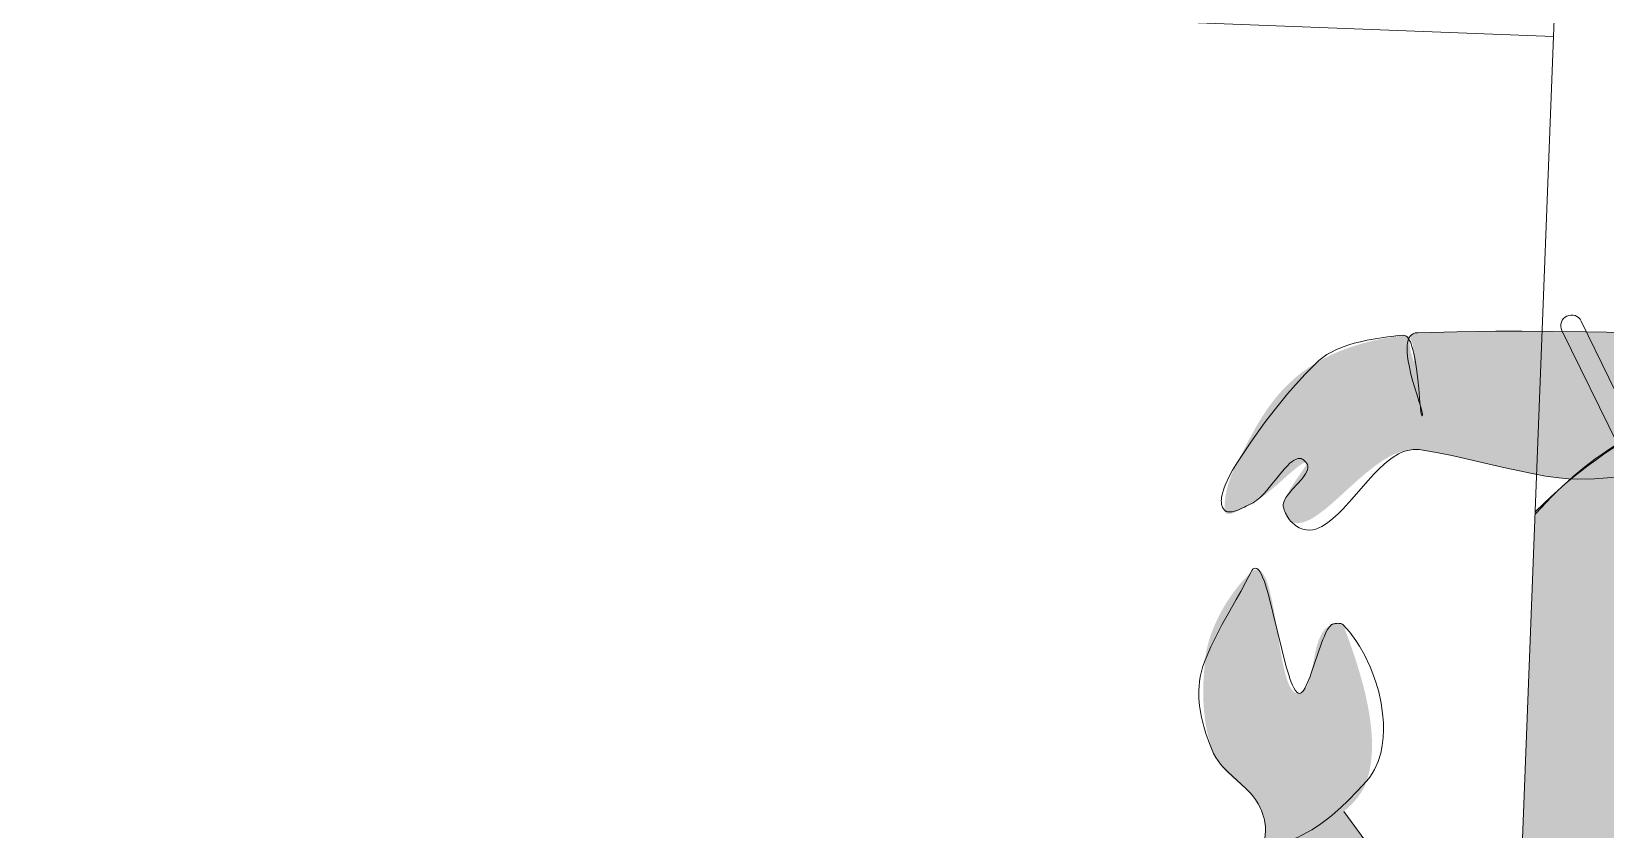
# Model space of a CAD drawing. Header units: millimetres. Extents: x 17924 to 83548, y -4690 to 56252.
# Drawn here: x 80429 to 81315, y 52295 to 52745 of the extents above; entities that cross this region are included whole.
import ezdxf

# ---------------------------------------------------------------- set-up
doc = ezdxf.new("R2010")
doc.units = ezdxf.units.MM
doc.header["$MEASUREMENT"] = 0
for name, color, linetype, lineweight in [('FURN-FREE', 1, 'Continuous', 0), ('PRES-FILL', 7, 'Continuous', 0), ('PRES-PEOP', 42, 'Continuous', 0)]:
    doc.layers.add(name, color=color, linetype=linetype, lineweight=lineweight)

# ---------------------------------------------------------------- blocks, each defined once
blk = doc.blocks.new('ANT_17')
at = {"color": 0, "linetype": 'ByBlock', "lineweight": -2}
for p, q in [((-230.6050000000105, 252.3579999999783), (-230.5850000000064, 252.3589999999967)), ((-222.1100000000006, 252.0419999999867), (-182.1699999999983, 208.8469999999797)), ((-230.9229999999952, 243.8939999999711), (-193.1000000000204, 202.9900000000052)), ((249.7079999999987, 243.2330000000075), (208.2010000000155, 201.560999999987)), ((258.2300000000105, 234.7639999999665), (218.9059999999736, 195.29899999997)), ((-237.288000000015, 197.6639999999898), (-237.7749999999942, 197.3369999999995)), ((-170.4360000000015, 178.489999999998), (-139.4140000000043, 144.9219999999768)), ((-157.5270000000164, 182.1999999999971), (-129.5179999999964, 151.9009999999835)), ((181.9289999999892, 175.1599999999817), (153.1639999999898, 146.2839999999997)), ((194.6730000000098, 170.9689999999755), (162.7639999999956, 138.9270000000251)), ((237.9219999999914, 154.1480000000156), (237.9239999999991, 154.1489999999831)), ((-190.0080000000016, -176.9710000000196), (-240.1240000000107, -227.2660000000178)), ((-180.8860000000277, -184.8450000000012), (-231.622000000003, -235.7579999999871)), ((200.5109999999986, -183.8860000000132), (249.0679999999847, -236.3980000000083)), ((191.0699999999924, -191.3759999999893), (240.2560000000085, -244.5680000000284)), ((-240.101999999999, -235.7510000000038), (-240.1240000000107, -235.7600000000093)), ((248.7309999999998, -244.8740000000034), (248.7309999999852, -244.8849999999948))]:
    blk.add_line(p, q, dxfattribs=at)
at = {"color": 0, "linetype": 'ByBlock', "lineweight": -2, "extrusion": (0, 0, -1)}
for centre, radius, start, end in [((-10.84310449811164, -197.5296352611913), 449.2945550665204, 55.50108333333333, 90.38600277777779), ((226.5099585044227, 247.9666756855295), 6.000000000000013, 47.15889444444443, 137.2503583333333), ((-4.928342642917414, -185.8805704263068), 436.8134136936627, 91.1704888888889, 126.0554083333333), ((-253.9718071523967, 238.9973606325002), 6.000000000000006, 135.0319611111111, 224.8725805555556), ((-244.658134046811, -240.4625302021523), 6.000000000000007, 137.325825, 227.2958666666667), ((-244.6504633875156, -240.4851204502556), 6.000000000000006, 227.1111666666667, 317.2096027777778)]:
    blk.add_arc(centre, radius, start, end, dxfattribs=at)
at = {"color": 0, "linetype": 'ByBlock', "lineweight": -2}
for centre, radius, start, end in [((-226.515271302691, 247.9676244759903), 5.999999999999997, 132.8928833333333, 222.7335027777778), ((253.9664626423182, 238.9966108046356), 6.000000000000008, 45.01981666666665, 135.1112805555555), ((132.7071059823938, -735.342448063835), 962.6963830246401, 102.0174, 111.1355305555556), ((-169.4349192846421, -727.9805375627038), 971.6445047199429, 65.2129611111111, 74.33109166666665), ((-235.875985219478, -231.4913881488319), 6.000000000000006, 135.1867472222222, 225.1567888888889), ((-235.8691630908288, -231.5142489645077), 6.000000000000013, 224.9720888888888, 315.070525)]:
    blk.add_arc(centre, radius, start, end, dxfattribs=at)
for centre, major_axis, ratio, start_param, end_param in [((-69.79697139906057, 189.0052291860775), (-18.85645010637373, -11.42001704835107), 0.7101413615132941, 2.274888714839134, 4.205581096373834), ((93.71362615287944, 189.1944012008898), (18.41705503726558, -12.11588146826803), 0.7751110379519797, 2.077604210805752, 4.019110361497601)]:
    blk.add_ellipse(centre, major_axis=major_axis, ratio=ratio, start_param=start_param, end_param=end_param, dxfattribs=at)
at = {"color": 0, "linetype": 'ByBlock', "lineweight": -2, "extrusion": (0, 0, -0.9999999999999998)}
for centre, start_param, end_param in [((5.602032608047011, -66.64383137635741), 4.71238898038469, 6.033510042954888), ((9.501353141429718, -66.7166282015969), 0.2429364510200118, 1.570796326794897)]:
    blk.add_ellipse(centre, major_axis=(4.853131661300836, 259.9547020407178), ratio=0.9615384615384598, start_param=start_param, end_param=end_param, dxfattribs=at)
at = {"color": 0, "linetype": 'ByBlock', "lineweight": -2, "extrusion": (0, 0, -1)}
for centre, major_axis, ratio, start_param, end_param in [((-222.6850850694027, 182.0806756646198), (20.94804797271574, 9.330090363337069), 0.9239178866150758, 1.587065655824202, 3.141592653589793), ((246.9130862459133, 173.3136979749688), (9.33663426129368, 19.01903679660439), 0.7660621444968637, 1.570796326794897, 3.125323324560488), ((5.602729983089375, -66.64335468207719), (-249.9564442699205, 4.666472751250964), 0.7200000000000008, 4.7115489922008, 6.283185307179586), ((6.022656809916953, -66.65119433998188), (-253.4356479310829, 4.731426504006933), 0.7101157289572858, 3.141592653589793, 4.71322896856858)]:
    blk.add_ellipse(centre, major_axis=major_axis, ratio=ratio, start_param=start_param, end_param=end_param, dxfattribs=at)
at = {"color": 0, "linetype": 'ByBlock', "lineweight": -2}
blk.add_point((258.2100000000064, 243.236000000019), dxfattribs=at)
blk = doc.blocks.new('*U101')
h = blk.add_hatch(color=7)
edge = h.paths.add_edge_path()
edge.add_arc((-189.5230698579908, 3.894953851107857), 436.8134136936624, 323.9445916666666, 358.8295111111111)
edge.add_line((247.199197294547, -5.028036447503837), (248.1122242495694, -5.046691238007043))
edge.add_arc((-201.1721346928534, -2.01980800407182), 449.2945550665204, 359.6139972222223, 394.4989166666667)
edge.add_ellipse((178.4381762329504, 231.508381563428), major_axis=(-9.33009036333706, 20.94804797271573), ratio=0.923917886615076, start_angle=1.272221872585407e-14, end_angle=89.06783611111112)
edge.add_line((158.9346738031672, 223.2300806680287), (158.95095801977, 223.240714962405))
edge.add_arc((-738.9849474955045, -123.883809488354), 962.6963830246393, 18.352088268259195, 21.135530555555476, ccw=False)
edge.add_line((174.7483423471349, 179.2264030120714), (174.8475005683285, 179.2592964940268))
edge.add_line((174.8475005683285, 179.2592964940268), (174.7632560480633, 179.1814415873669))
edge.add_arc((-738.9849474955045, -123.883809488354), 962.6963830246393, 12.01740000000001, 18.349268978559394, ccw=False)
edge.add_line((202.6133815909925, 76.5579839337006), (202.6133855943626, 76.55796512746019))
edge.add_ellipse((185.3627297544153, 78.62026789308584), major_axis=(-11.42001704835106, 18.85645010637372), ratio=0.7101413615132939, start_angle=130.3415222222222, end_angle=240.9620472222222, ccw=False)
edge.add_line((182.5489720905243, 60.23238496079284), (182.7609163116504, 60.28017894514778))
edge.add_ellipse((-70.28633080801956, 3.221263885992812), major_axis=(259.9547020407176, -4.853131661300878), ratio=0.9615384615384598, start_angle=14.30533888888888, end_angle=36.56680948074337)
edge.add_line((141.2796922553607, 148.2373896328209), (141.2795005683074, 148.2372964940296))
edge.add_line((141.2795005683074, 148.2372964940296), (141.2796552746659, 148.2374394665385))
edge.add_ellipse((-70.28633080801956, 3.221263885992812), major_axis=(259.9547020407176, -4.853131661300878), ratio=0.9615384615384598, start_angle=36.56682350138795, end_angle=90)
edge.add_line((-65.61985805676522, 253.1777081558976), (-65.61938136249955, 253.1770107808261))
edge.add_ellipse((-70.28585411374661, 3.220566510935896), major_axis=(-4.666472751251021, -249.9564442699204), ratio=0.7200000000000009, start_angle=180, end_angle=270.0477989558357)
edge.add_line((-250.2583243620869, 6.37189979360654), (-250.2582958129736, 6.3733818043027))
edge.add_line((-250.2582958129424, 6.373381804281962), (-250.2583502784619, 6.370465271524154))
edge.add_line((-250.2583502784539, 6.370465271527973), (-250.2583243620703, 6.371899793584904))
edge.add_ellipse((-70.29369377166586, 2.800639684122871), major_axis=(-4.731426504006976, -253.4356479310827), ratio=0.7101157289572859, start_angle=269.9522072734702, end_angle=360)
edge.add_line((-75.0251202756699, -250.6350082469726), (-75.02560038453521, -250.6345009173237))
edge.add_ellipse((-70.35912763328088, -0.6780566474044463), major_axis=(259.9547020407176, -4.853131661300878), ratio=0.9615384615384598, start_angle=270, end_angle=346.0807666666667)
edge.add_line((180.8396707460925, -65.5166733845399), (182.3148174292, -65.89743086452654))
edge.add_ellipse((185.5519017692204, -84.89032965885417), major_axis=(-12.11588146826803, -18.41705503726558), ratio=0.7751110379519799, start_angle=119.0379527777778, end_angle=230.2780611111111, ccw=False)
edge.add_line((203.913654658063, -84.16156648720789), (203.9136485167182, -84.16158838126285))
edge.add_arc((-731.623036994366, 178.2582157786674), 971.6445047199423, 335.213116897576, 344.3310916666666, ccw=False)
edge.add_line((150.5072419832068, -229.0981570245349), (150.5065005683209, -229.1007035059592))
edge.add_line((150.5065005683209, -229.1007035059592), (150.5061343833731, -229.1005555235752))
edge.add_line((150.5061343833731, -229.1005555235752), (150.5055005683316, -229.0987035059661))
edge.add_line((150.5055005683316, -229.0987035059661), (150.5383184758102, -228.9914209544804))
edge.add_ellipse((169.6711985432921, -238.0897897518735), major_axis=(19.01903679660439, -9.336634261293675), ratio=0.7660621444968637, start_angle=180.9321638888889, end_angle=270)
edge.add_line((162.5187564786756, -252.6595538665424), (163.6179454810554, -253.1991566765792))
at = {"color": 0}
blk.add_rational_spline([(163.6179454810554, -253.1991566765792), (244.3956380618401, -142.2440036542976), (247.199197294547, -5.028036447503837), (247.6557107720437, -5.03736384275544), (248.1122242495694, -5.046691238007043), (249.0632559275982, 136.1162228151952), (169.10808617781, 252.4564290877024), (150.0661567962088, 243.9753090432787), (158.9346738031527, 223.2300806680287), (158.9428159114541, 223.2353978152241), (158.95095801977, 223.240714962405), (167.3843117159049, 201.4254568799952), (174.7483423471494, 179.2264030120714), (174.7979214577426, 179.2428497530491), (174.8475005683285, 179.2592964940268), (174.8053783081923, 179.2203690406895), (174.7632560480633, 179.1814415873669), (191.5264878288144, 128.6399398122303), (202.6133815909925, 76.5579839337006), (202.6133835926812, 76.55797453057312), (202.6133855943626, 76.55796512746019), (207.6479790385274, 47.05271919768711), (182.548972090568, 60.23238496082195), (182.6549442010801, 60.25628195297031), (182.7609163116504, 60.28017894514778), (171.0129643532491, 108.1699772470165), (141.2796922553607, 148.2373896328209), (141.2795964118341, 148.2373430634325), (141.2795005683074, 148.2372964940296), (141.2795779214866, 148.2373679802986), (141.2796552746659, 148.2374394665385), (65.21804999950109, 250.7350764623843), (-65.6198580567725, 253.1777081559121), (-65.61961970963603, 253.1773594683764), (-65.61938136249955, 253.1770107808261), (-245.7382225845722, 256.539675292297), (-250.2583243620829, 6.371899793593911), (-250.2583100890697, 6.372640798974317), (-250.2582958129569, 6.373381804296514), (-250.2583230457021, 6.371923537910334), (-250.2583502784619, 6.370465271524154), (-250.2583373217567, 6.371182532602688), (-250.2583243620829, 6.371899793593911), (-255.1439419148665, -247.2723441011185), (-75.0251202756699, -250.6350082469726), (-75.02536033010256, -250.6347545821482), (-75.02560038453521, -250.6345009173237), (128.3684962364568, -254.4316945140745), (180.8396707460852, -65.5166733845108), (181.5772440876608, -65.70705212453322), (182.3148174292, -65.89743086452654), (209.2685806552327, -53.96520079176116), (203.913654658063, -84.16156648722244), (203.9136515873761, -84.16157743423537), (203.9136485167182, -84.16158838126285), (182.9888989878018, -158.7591245014191), (150.5072419832359, -229.0981570245203), (150.506871275742, -229.0994302652543), (150.5065005683209, -229.1007035059592), (150.5063174758325, -229.1006295147672), (150.5061343833731, -229.1005555235752), (150.5058174758524, -229.0996295147634), (150.5055005683316, -229.0987035059661), (150.5219095220818, -229.045062230216), (150.5383184758102, -228.9914209544804), (143.8066565910922, -243.4735979856196), (162.518756478712, -252.659553866557), (163.0683509798691, -252.9293552715535), (163.6179454810554, -253.1991566765792)], [1, 0.954018458761833, 1, 1, 1, 0.954018458761833, 1, 0.7128353987122346, 1, 1, 1, 0.9997050096312174, 1, 1, 1, 1, 1, 0.9984737766805626, 1, 1, 1, 0.5691322564512941, 1, 1, 1, 0.9811892478442809, 1, 1, 1, 1, 1, 0.8932412642455915, 1, 1, 1, 0.7068117680607829, 1, 0.9999999999957255, 1, 1, 1, 0.999999999995883, 1, 0.7068118065158087, 1, 1, 1, 0.7875766260787885, 1, 1, 1, 0.5646781698281227, 1, 1, 1, 0.9968360298930732, 1, 1, 1, 1, 1, 1, 1, 1, 1, 0.7128353987122346, 1, 1, 1], degree=2, knots=[0, 0, 0, 0.03448275862068965, 0.03448275862068965, 0.06896551724137931, 0.06896551724137931, 0.1034482758620689, 0.1034482758620689, 0.1379310344827586, 0.1379310344827586, 0.1724137931034482, 0.1724137931034482, 0.2068965517241378, 0.2068965517241378, 0.2241379310344826, 0.2241379310344826, 0.2413793103448275, 0.2413793103448275, 0.2758620689655172, 0.2758620689655172, 0.3103448275862069, 0.3103448275862069, 0.3448275862068964, 0.3448275862068964, 0.3793103448275861, 0.3793103448275861, 0.4137931034482755, 0.4137931034482755, 0.4310344827586206, 0.4310344827586206, 0.4482758620689654, 0.4482758620689654, 0.4827586206896549, 0.4827586206896549, 0.5172413793103448, 0.5172413793103448, 0.5517241379310345, 0.5517241379310345, 0.5862068965517239, 0.5862068965517239, 0.6206896551724138, 0.6206896551724138, 0.6551724137931033, 0.6551724137931033, 0.6896551724137929, 0.6896551724137929, 0.7241379310344825, 0.7241379310344825, 0.7586206896551724, 0.7586206896551724, 0.7931034482758622, 0.7931034482758622, 0.8275862068965517, 0.8275862068965517, 0.8620689655172412, 0.8620689655172412, 0.8965517241379309, 0.8965517241379309, 0.9051724137931034, 0.9051724137931034, 0.9137931034482757, 0.9137931034482757, 0.9224137931034483, 0.9224137931034483, 0.9310344827586206, 0.9310344827586206, 0.9655172413793103, 0.9655172413793103, 1, 1, 1], dxfattribs=at)
at = {"color": 0, "linetype": 'Continuous', "lineweight": 0, "rotation": 270}
blk.add_blockref('ANT_17', (-3.642499431669421, 8.823296494039823), dxfattribs=at)
blk = doc.blocks.new('SERIES 7_17')
at = {"color": 0, "linetype": 'Continuous', "lineweight": 0, "rotation": 89.99999999999997}
blk.add_blockref('*U101', (-5.046691238007043, -248.1122242495621), dxfattribs=at)
blk = doc.blocks.new('*U146')
at = {"color": 7, "linetype": 'ByBlock', "lineweight": -2}
blk.add_wipeout([(-341.4464195396576, 913.868864829361), (410.9570127338521, 884.7916420746915), (341.4463745148533, -913.868540045878), (-410.9570577586564, -884.7913172911793)], dxfattribs=at).dxf.layer = 'PRES-FILL'
at = {"layer": 'FURN-FREE', "linetype": 'ByBlock', "lineweight": -2, "flags": 128}
blk.add_lwpolyline([(-410.957057758671, -884.7913172911794), (-341.4464195396577, 913.868864829361), (410.9570127338666, 884.7916420746769), (341.4463745148532, -913.868540045878), (-410.957057758671, -884.7913172911794)], close=True, dxfattribs=at)
blk = doc.blocks.new('*U147')
at = {"color": 7, "linetype": 'ByBlock', "lineweight": -2}
blk.add_wipeout([(-341.44641953966493, 913.8688648293748), (410.9570127338445, 884.7916420746908), (341.44637451484573, -913.8685400458489), (-410.9570577586637, -884.7913172911649)], dxfattribs=at).dxf.layer = 'PRES-FILL'
at = {"layer": 'FURN-FREE', "linetype": 'ByBlock', "lineweight": -2, "flags": 128}
blk.add_lwpolyline([(-410.9570577586783, -884.7913172911649), (-341.4464195396649, 913.8688648293755), (410.9570127338593, 884.7916420746915), (341.446374514846, -913.8685400458489), (-410.9570577586783, -884.7913172911649)], close=True, dxfattribs=at)
blk = doc.blocks.new('*U144')
at = {"layer": 'PRES-FILL', "color": 7, "linetype": 'ByBlock', "lineweight": -2, "rotation": 90}
blk.add_blockref('*U146', (14.5387831916305, 376.2015813279504), dxfattribs=at)
blk.add_blockref('*U147', (-14.53843956303899, -376.201850945552), dxfattribs=at)
blk = doc.blocks.new('*U152')
at = {"layer": 'PRES-FILL', "linetype": 'ByBlock', "lineweight": -2, "extrusion": (0, 0, -1)}
h = blk.add_hatch(color=0, dxfattribs=at)
edge = h.paths.add_edge_path(flags=16)
edge.add_spline(control_points=[(87.07831214769976, -291.0744552105753), (88.89239608470234, -288.4548494400806), (89.38684500839736, -283.2889002702905), (89.49025166837964, -277.4036297992789)], knot_values=[0, 0, 0, 0, 1, 1, 1, 1], degree=3, periodic=0)
edge.add_spline(control_points=[(89.49025166837964, -277.4036297992789), (94.07544578357192, -264.2978469137779), (102.2647964179341, -248.1244687475664), (94.97166972406558, -247.5728208029395), (87.95137615264684, -247.04180980003), (89.72454525636567, -264.0690811901732), (89.49025166837964, -277.4036297992789)], knot_values=[0, 0, 0, 0, 0.5095306753181346, 0.5095306753181346, 0.5095306753181346, 1, 1, 1, 1], degree=3, periodic=0)
edge.add_spline(control_points=[(89.49025166837964, -277.4036297992789), (87.52906642855669, -283.009252441796), (86.22724547803227, -288.0536722698707), (87.07831214769976, -291.0744552105753)], knot_values=[0, 0, 0, 0, 1, 1, 1, 1], degree=3, periodic=0)
edge.add_spline(control_points=[(87.07831214769976, -291.0744552105753), (85.95999222937098, -292.6893514408366), (84.34017201393726, -293.3365619410361), (82.00130538467783, -292.5880610099775), (63.59383381526277, -286.6971694839558), (44.85866232329863, -280.6748171649087), (26.44999149459181, -274.1039725800183), (3.977330236448324, -266.0825154139493), (-18.35495155212993, -258.1142490278471), (-40.76494914463547, -249.8098054022048), (-62.09082103251421, -241.907104827158), (-84.02545566087065, -234.3002088238245), (-102.036338375372, -220.2868875461681), (-117.448824006904, -208.2952424799114), (-129.915144136874, -193.2241611071586), (-142.6432244093739, -178.5923170648348), (-163.0005941388081, -155.1900558744055), (-182.8546414146404, -131.3060623629244), (-203.2343677893659, -107.9247166534005), (-213.1979345754808, -96.49367016924953), (-224.2374659781926, -86.0311025781848), (-234.3364193446905, -74.7010565442215), (-246.717891962966, -60.81024532426454), (-254.7748833751684, -44.37492258181373), (-259.7027346674004, -25.00474835187197), (-268.8092894337751, 10.79088386116564), (-269.3557246566634, 46.90065336133193), (-252.6851600430236, 77.86553913383977), (-241.2536237630702, 99.09914599222975), (-227.3397290832945, 117.7993371364028), (-211.966218272064, 135.6688070436176), (-198.2174307192909, 151.6497725143599), (-184.4468728898064, 167.5986870605011), (-170.5998475073429, 183.493856690744), (-153.8705150601745, 202.6976618187982), (-137.0851828110317, 221.9010084819638), (-119.8497930294398, 240.5959913312181), (-106.8232585273363, 254.7256885525167), (-88.3860189729603, 262.3861756959013), (-71.07116077230603, 271.4910562303558), (-49.31172820177744, 282.9330808634331), (-28.25311481849349, 292.6512301065886), (-3.265834411591641, 297.327335357113), (21.50146026011498, 301.9622726039343), (44.73838342506497, 298.5593976669225), (68.35236469293886, 290.7234910957523), (91.13489496560942, 283.1634876956887), (111.8712580557331, 273.7577884623133), (130.4584782136517, 259.7759117501628), (157.4580053185928, 239.4660399101995), (182.7918153615465, 217.5136692575215), (207.6003872518922, 194.9019255928797), (226.2076064090797, 177.9423975816499), (243.9963418850384, 159.9594654293724), (260.3465887236089, 140.7443127179977), (265.3696622714779, 134.841091423732), (270.0630620164739, 127.4894450132779), (269.8281436665711, 119.5425549639112), (269.0001458406623, 91.53279035794185), (265.0361819725367, 65.12352676320006), (263.1618364924361, 37.95410509096109), (261.1843437510688, 9.289520726684714), (260.2340487209585, -19.56111516155943), (257.920265561479, -48.25189084419617), (257.6397211215663, -51.73062547016161), (254.9934591090132, -54.59069810863002), (254.1837163049495, -58.03427320504852), (253.3515663618164, -61.57313863996023), (253.2291796872887, -65.17489315882995), (253.4760670081887, -68.77246832678429), (254.4084206014377, -82.35847235090114), (267.5626279749413, -92.20125338995786), (268.1809031531593, -106.6588880038762), (268.981759190312, -125.3859603039673), (262.4752963332285, -142.6908594273482), (255.5529541847645, -157.7631315541876), (248.2408484707266, -173.6840503382009), (230.6169023986295, -188.9544215020287), (215.0945164613659, -195.9084356161984), (194.623504809002, -205.0794293369836), (227.5421476998308, -119.8030906882959), (210.4050449188217, -122.7259414140208), (200.6489644700778, -124.3899080240481), (194.866563146832, -152.8433226549896), (181.9270150395605, -153.2528445356365), (179.8478432335833, -153.3186479424294), (175.6591534205072, -153.3011556875863), (175.5916423200542, -151.047611553633), (174.6981617055571, -121.222916277522), (175.90425054972, -84.15658467016328), (191.9475750214333, -63.78702212475764), (196.1806730426033, -58.41242815859732), (202.3631110610295, -54.47162794199903), (209.694283499266, -51.72211669213721)], knot_values=[0, 0, 0, 0, 0.004098381531734696, 0.004098381531734696, 0.004098381531734696, 0.03635368013720219, 0.03635368013720219, 0.03635368013720219, 0.07572982011414187, 0.07572982011414187, 0.07572982011414187, 0.1132010653974124, 0.1132010653974124, 0.1132010653974124, 0.14526640270913, 0.14526640270913, 0.14526640270913, 0.1965519000639748, 0.1965519000639748, 0.1965519000639748, 0.2216251747810174, 0.2216251747810174, 0.2216251747810174, 0.25236539637566, 0.25236539637566, 0.25236539637566, 0.3091726121130702, 0.3091726121130702, 0.3091726121130702, 0.3481271264153437, 0.3481271264153437, 0.3481271264153437, 0.3829647993414165, 0.3829647993414165, 0.3829647993414165, 0.4250540564899624, 0.4250540564899624, 0.4250540564899624, 0.4568651827461615, 0.4568651827461615, 0.4568651827461615, 0.4968419500255261, 0.4968419500255261, 0.4968419500255261, 0.5364667654958765, 0.5364667654958765, 0.5364667654958765, 0.5746963866582342, 0.5746963866582342, 0.5746963866582342, 0.630228181300859, 0.630228181300859, 0.630228181300859, 0.6718787961638446, 0.6718787961638446, 0.6718787961638446, 0.6846745725113127, 0.6846745725113127, 0.6846745725113127, 0.7297748169105458, 0.7297748169105458, 0.7297748169105458, 0.7773569765908894, 0.7773569765908894, 0.7773569765908894, 0.78312627708974, 0.78312627708974, 0.78312627708974, 0.7890552252170661, 0.7890552252170661, 0.7890552252170661, 0.8114455046014806, 0.8114455046014806, 0.8114455046014806, 0.8404477855449914, 0.8404477855449914, 0.8404477855449914, 0.8710830444871903, 0.8710830444871903, 0.8710830444871903, 0.9114849997865957, 0.9114849997865957, 0.9114849997865957, 0.9344856628054873, 0.9344856628054873, 0.9344856628054873, 0.9381814897131244, 0.9381814897131244, 0.9381814897131244, 0.9870941822375215, 0.9870941822375215, 0.9870941822375215, 1, 1, 1, 1], degree=3, periodic=0)
edge.add_line((209.694283499266, -51.72211669213721), (193.9554313921253, -0.02416496868318063))
edge.add_spline(control_points=[(193.9554313921253, -0.02416496868318063), (187.0334699935629, 22.71264097994208), (179.5682325628004, 45.27655141683499), (171.5461613383814, 67.66414764717047), (163.0286974003102, 91.43426115248076), (139.5974247022968, 107.5570674201881), (118.7270846086176, 121.8980210750087), (107.4085535302584, 129.675495179843), (96.13803730568907, 136.5337036815545), (80.50538087009045, 136.8893178527251), (68.37265735135588, 137.1653149897029), (58.48686090829142, 133.7888066898631), (50.14550819517171, 127.2132180820699)], knot_values=[0, 0, 0, 0, 0.3242048070790112, 0.3242048070790112, 0.3242048070790112, 0.6684304659642469, 0.6684304659642469, 0.6684304659642469, 0.8551130404015013, 0.8551130404015013, 0.8551130404015013, 1, 1, 1, 1], degree=3, periodic=0)
edge.add_line((50.14550819517171, 127.2132180820699), (43.44551937066717, 121.931536357064))
edge.add_spline(control_points=[(43.44551937066717, 121.931536357064), (52.97537610726431, 111.9743174005635), (61.70828375138808, 101.2227619635123), (66.21967390885402, 86.38209284511686), (72.00109886939754, 67.36351722245672), (70.56204819517734, 51.92159684377839), (65.78859446714341, 32.36011425749166), (60.91834914840001, 12.40198238466837), (52.41068678941519, -3.899051625023276), (40.46282677570707, -16.59624482724394), (29.76929379776993, -27.96044344349502), (15.70692158867314, -35.86571801297032), (-4.085994196779211, -37.78828460553268), (-21.39602580966312, -39.46967853732349), (-32.80868237359391, -32.61645050879451), (-46.03115763618553, -27.68787525541484), (-56.11757800572377, -23.92824017642124), (-63.9562968332757, -4.318340353172971), (-73.36998533715087, -9.3644885068461), (-78.17783261308796, -11.94170461558679), (-80.01234252596623, -18.39455939167601), (-82.95708621914673, -23.171128274691), (-90.37560748161923, -35.20446003900361), (-104.8919222977274, -43.48754374753116), (-103.9488796295336, -59.9472131453731), (-102.6316696437716, -82.93752061140185), (-81.87161202238349, -92.77921701140804), (-71.79374211269896, -109.5896862432128), (-62.75094410455495, -124.6735957450546), (-56.88481326242618, -143.0784906290537), (-45.74386686028447, -155.8284881344516), (-27.61782189121004, -176.5724195560615), (8.658404096175218, -176.6467294013491), (33.86351756974182, -189.2710082729063), (57.29500610369723, -201.0069461387902), (80.00715993149788, -218.5647198101797), (102.90926256495, -230.2106602262065), (126.4267073182564, -242.1695080541394), (170.3451343521592, -203.4649171256424), (183.9370973615878, -215.0859390001715), (185.4372476237477, -216.3685557200261), (186.1864357418672, -221.3471233283926), (185.6590915353736, -224.0190201072546), (183.9894642690633, -232.478526555311), (161.5987339165295, -243.6861511579191), (165.304747505128, -244.3993410344519), (170.2820739892195, -245.3571839500801), (189.8162513641728, -233.9521160573604), (202.0941385273181, -232.439378316496), (206.9790718613949, -231.8375139307209), (219.1576623974543, -228.4554485970693), (217.4211306994985, -233.8441241849978), (214.2524660100171, -243.6768880085619), (208.3265807279822, -250.7895085956916), (201.6973211800214, -257.1143157225997), (184.8370183137158, -273.2002998294447), (168.6169997198012, -289.9416467815281), (141.3669247969665, -295.3527005507167), (121.8067194644391, -299.2367751116617), (104.2733657352801, -296.6543974041815), (90.11643816898868, -293.897495961508), (88.45242821298598, -293.5734488525995), (87.50048847751168, -292.5729312999647), (87.07831214769976, -291.0744552105753)], knot_values=[0, 0, 0, 0, 0.0445675321191511, 0.0445675321191511, 0.0445675321191511, 0.1016815997639398, 0.1016815997639398, 0.1016815997639398, 0.1599537725823565, 0.1599537725823565, 0.1599537725823565, 0.2121083342373425, 0.2121083342373425, 0.2121083342373425, 0.2577204674264914, 0.2577204674264914, 0.2577204674264914, 0.2925144935189276, 0.2925144935189276, 0.2925144935189276, 0.3102848248294786, 0.3102848248294786, 0.3102848248294786, 0.3550525854241348, 0.3550525854241348, 0.3550525854241348, 0.4175826737119677, 0.4175826737119677, 0.4175826737119677, 0.4736904586800346, 0.4736904586800346, 0.4736904586800346, 0.5649764407445235, 0.5649764407445235, 0.5649764407445235, 0.6498388415546573, 0.6498388415546573, 0.6498388415546573, 0.7369813565731338, 0.7369813565731338, 0.7369813565731338, 0.746599309966639, 0.746599309966639, 0.746599309966639, 0.7770507628045908, 0.7770507628045908, 0.7770507628045908, 0.817948298408715, 0.817948298408715, 0.817948298408715, 0.8342199689575515, 0.8342199689575515, 0.8342199689575515, 0.8639110295738617, 0.8639110295738617, 0.8639110295738617, 0.9394247835290591, 0.9394247835290591, 0.9394247835290591, 0.9936288375354178, 0.9936288375354178, 0.9936288375354178, 1, 1, 1, 1], degree=3, periodic=0)
at = {"layer": 'PRES-PEOP', "color": 0, "linetype": 'ByBlock', "lineweight": -2, "extrusion": (0, 0, -1), "flags": 128}
for points in [[(250.0909720860654, -46.66407326139233), (246.2363034688606, -46.39534798385284), (242.6276058299991, -46.38072924392327), (239.2527087684575, -46.56236530799288), (236.0991431915172, -46.89343186369661), (230.2234210124734, -47.89857772120013), (225.1343434505688, -49.14649077529612), (220.7317280731804, -50.48447992299043), (216.9249238357297, -51.81949759166673), (210.3827893882699, -54.46358543710085), (205.5915868420416, -56.65045571306109), (198.6208181405236, -60.15224755552117), (191.9475750214333, -63.78702212475764), (189.6701577830681, -65.19607844711936), (187.5823133387312, -66.73911198189307), (185.6699485146091, -68.3921777555588), (182.2702829414193, -72.00657842181317), (179.4445979332086, -75.84283845097525), (177.1086499693483, -79.78712622047169), (175.1901267119247, -83.75288197259215), (173.6269517505134, -87.67525499712792), (172.3658353426872, -91.50660520636666), (171.3610344071203, -95.21287187002963), (169.9332120528707, -102.3928024970191), (169.1636385187594, -108.8391358015906), (168.8505947950471, -114.5355430513264), (168.8478777730634, -119.5160343940297), (169.0499972119433, -123.8397619594107), (169.8550181626197, -131.2502749626619), (170.8287991185207, -136.6088252613554), (171.763383713027, -140.4769320719533), (173.487696309181, -145.978761220711), (175.5916423200542, -151.047611553633), (175.6877513172949, -151.2257734428385), (175.7986102575087, -151.3911214289001), (175.9216224570118, -151.5445494638516), (176.0544985800079, -151.6868888674471), (176.3469312434609, -151.9452005164567), (176.6581163047085, -152.1666598075681), (176.9774697173998, -152.3563028621866), (177.2970761260076, -152.5184804627133), (177.6111263213825, -152.6569527408647), (178.226846189893, -152.8816854292818), (178.7811989763286, -153.0415829091762), (179.2671536794951, -153.1538662774328), (179.6856500133435, -153.2313006087279), (180.0417364244495, -153.2833468248427), (180.3422597393801, -153.3170120006616), (180.5945308461232, -153.3374787284993), (181.006364746092, -153.3533625741147), (181.2855678151536, -153.3488516289326), (181.4755249305745, -153.336355921303), (181.7250816701126, -153.3031559481497), (181.9270150395605, -153.2528445356365), (182.5989294468454, -152.9682711927453), (183.2925262715871, -152.5679691905061), (184.0018432793295, -152.070802632119), (184.7216712448426, -151.4934193450681), (186.1991760816454, -150.1313123553628), (187.6711351834965, -148.5981829964185), (189.1148278445326, -146.9715378248438), (190.5139569875755, -145.3096465030758), (201.4633111765143, -131.3386386547572), (202.7719188082847, -129.7378039115101), (203.8851461682498, -128.4230640465903), (204.8306001225283, -127.3506764474296), (206.4100454325962, -125.680052775544), (207.5224706534646, -124.6260837638365), (208.3109140861634, -123.9626147762865), (209.4119291648822, -123.1941155744425), (209.9226719040162, -122.9204994331558), (210.4050449188217, -122.7259414140208), (211.377496291374, -122.6490382173142), (212.1450599640375, -123.0741435882082), (212.7361114116356, -123.9226554291963), (213.1757666482881, -125.1252219614544), (213.4862228123966, -126.620769077992), (213.6870649949269, -128.3556242763625), (213.7955425532273, -130.282727888869), (213.8268178473518, -132.3609232027266), (213.7941900591977, -134.5543178560183), (213.5775205777172, -139.2433077832648), (209.7137053730548, -180.8163272635575), (209.5001965128322, -185.2406986403184), (209.4603594801301, -188.6910232802475), (209.5580714732205, -191.3303580574029), (209.7584900433285, -193.3106346918939), (210.0308341381024, -194.7656301438074), (210.3494076742354, -195.8088524074046), (210.6936535840068, -196.5341001607521), (211.0477160978044, -197.017341064613), (211.7928647067893, -197.5034806792391), (212.4625530806807, -197.5506904922622), (213.0305064735439, -197.3979792293649), (213.9930207477009, -196.8522167218944), (215.0945164613659, -195.9084356161984), (219.6374365908996, -191.6088733457364), (223.8755281491613, -187.780898211462), (227.7382168157201, -184.3664837399592), (234.7253739511798, -178.2086324443335), (240.0518080915936, -173.4056426852731), (244.0368226480205, -169.6815937762767), (249.9113260212034, -163.8728332897736), (255.5529541847645, -157.7631315541876), (257.7318092884234, -155.0738425414347), (259.5666229473427, -152.444972278503), (261.1110375286808, -149.8939744498239), (262.4102241280489, -147.4331989613493), (263.5022477872844, -145.0709507163592), (264.4192081710935, -142.8123479499591), (265.8724128659378, -138.4774175121856), (266.8745838602481, -134.5953272861334), (267.5581081566925, -131.1454691830659), (268.0167615807441, -128.0963797833429), (268.5281250501721, -122.7177529289984), (268.6874139736465, -118.6704985263386), (268.6038912985678, -112.622845830705), (268.1809031531593, -106.6588880038762), (267.8081262161868, -104.1488436653053), (267.2511702399206, -101.8517508629266), (266.571547807529, -99.74066939892509), (265.816493098886, -97.79319754310927), (264.1589837715728, -94.20620277004855), (257.4916340296768, -81.86964631700175), (256.034110880908, -78.72303690464105), (255.0990676099173, -76.31831680626055), (254.5100517049286, -74.48318080625904), (253.8419261560193, -71.67008185469967), (253.6181344079232, -70.23268601989184), (253.4760670081887, -68.77246832678429), (253.4018423148373, -67.40734164264359), (253.368254867717, -66.21661218599183), (253.3651095616078, -65.17812789675008), (253.3839471016981, -64.27241403716471), (253.4691939243494, -62.69495883688069), (253.580102869033, -61.5189499582084), (253.6915605029208, -60.64136513285121), (253.906967443123, -59.33275065201815), (254.1837163049495, -58.03427320504852), (254.3560586563108, -57.40362295373416), (254.5512448069785, -56.82124580294476), (254.9869379943848, -55.74791892862413), (256.7862615008053, -52.07262791660105), (257.188130733397, -51.14502428544802), (257.4487704837375, -50.44000046882866), (257.6149483691988, -49.90440228657098), (257.8075722354115, -49.0876492042953), (257.8747510821413, -48.67235509619786), (257.920265561479, -48.25189084419617), (259.4370419545012, -26.71249955251915), (261.244384465841, 5.639682152006571), (263.1618364924361, 37.95410509096109), (264.825565639112, 58.31342623613818), (267.6864757170697, 88.84424121338816), (268.9286102377373, 104.1599944157679), (269.8281436665711, 119.5425549639112), (269.8334579737711, 120.9961017700116), (269.7364000683447, 122.3486634599394), (269.5609414439969, 123.6068262209337), (269.3265090756468, 124.7768991161392), (269.0487999825564, 125.8648855849278), (268.3883599444816, 127.8794212778375), (267.6748913702468, 129.6123761691779), (266.9584937581531, 131.1037874122194), (266.268955888343, 132.388258407198), (264.9413309579977, 134.5863841102037), (263.8619134966284, 136.1903066744817), (262.1427216599986, 138.518102824848), (260.3465887236089, 140.7443127179977), (254.1043193725927, 148.0374678928965), (248.5661536241823, 154.2516489255759), (238.6956735155691, 164.8064311523522), (231.1369402641576, 172.503818132529), (219.5351409149443, 183.7951534718923), (207.6003872518922, 194.9019255928797), (188.8594419906731, 211.7719828780864), (174.6998859848682, 224.1152944176865), (163.944113282676, 233.21281075753), (147.4752878272266, 246.6229377472991), (130.4584782136517, 259.7759117501628), (123.258624588736, 264.8746312073454), (116.7724920534965, 268.9937351881636), (110.9724142547639, 272.3536977477488), (105.8138512354781, 275.1185839334212), (96.62923707759182, 279.5941613936338), (89.63602407637518, 282.6740280189842), (79.03056973473576, 286.9013885584209), (68.35236469293886, 290.7234910957523), (59.89208566992602, 293.3892636556157), (52.38766500120983, 295.3719808266724), (45.73895021008502, 296.8121205415482), (39.85526300886704, 297.8285657419074), (34.65443831741868, 298.5193191206417), (30.06209292401036, 298.9635609280849), (21.92857834786992, 299.3607763937325), (15.74451071255316, 299.3232612290958), (11.0575731574645, 299.0964358096135), (3.946088264579885, 298.4218732577538), (-3.265834411591641, 297.327335357113), (-8.03859635257686, 296.395700734236), (-16.6651071482338, 294.348119304912), (-23.91624699351087, 292.2550180409562), (-30.07378854879062, 290.2098219931613), (-35.34525793651119, 288.2680778937392), (-44.37727509571414, 284.5572176674577), (-51.04958850015828, 281.5380858013559), (-61.01312994447653, 276.6804388403252), (-71.07116077230603, 271.4910562303558), (-84.20661102019949, 264.7969314096808), (-93.92037606028316, 259.703479133339), (-100.9698990461911, 255.62410146408), (-106.0576308387826, 252.3266208340865), (-109.7330916583451, 249.6808112787803), (-112.3988630635868, 247.5829194808466), (-116.2337437929964, 244.2290520486276), (-119.8497930294398, 240.5959913312181), (-132.7403156235378, 226.4628555820273), (-151.7591365440749, 205.0573631233419), (-170.5998475073429, 183.493856690744), (-191.2726077120024, 159.746956283132), (-201.5950703244162, 147.7993253860732), (-211.966218272064, 135.6688070436176), (-217.6987727345404, 128.7589006208073), (-222.5695185497025, 122.6223871295369), (-230.7604080344463, 111.7010702587577), (-236.6196468066482, 103.3755748539188), (-240.8510780963697, 97.06579635285743), (-246.9313369124866, 87.51059951753996), (-252.6851600430236, 77.86553913383977), (-255.6361612021428, 72.326277609307), (-258.0421167879249, 67.001079695503), (-259.9906823797501, 61.89685414648193), (-261.5557989667141, 57.01686669136325), (-262.7998549106851, 52.36148939602572), (-264.5717809834168, 43.43230994264377), (-265.5488006188243, 35.41635727008179), (-265.9869135904737, 28.25664550162037), (-266.0660663743183, 21.88674199723027), (-265.912407128315, 16.23687859272468), (-265.1681704392395, 6.189420341172081), (-264.2350369995547, -1.470447331063042), (-262.2766273769812, -13.14101216159543), (-259.7027346674004, -25.00474835187197), (-258.7401793778117, -28.80940497651682), (-257.7706473959988, -32.26309126993146), (-255.7719794720761, -38.46312836614743), (-253.8227375160932, -43.61726087479838), (-251.9578699821868, -47.93987560263122), (-250.2002466122358, -51.59230259499964), (-248.5633386499394, -54.69779763456972), (-245.4697921209736, -59.95236957321322), (-242.952605915154, -63.7629076424746), (-238.8486435364612, -69.308939968294), (-234.3364193446905, -74.7010565442215), (-230.5013784940238, -78.94397522952568), (-223.6575421201997, -86.20158410729346), (-213.310771090386, -96.94640774692743), (-208.2129274782783, -102.3780129799816), (-203.2343677893659, -107.9247166534005), (-172.9539182019216, -143.2310475640625), (-142.6432244093739, -178.5923170648348), (-133.1342479741143, -189.5665015931227), (-125.9253232269548, -197.6782639239209), (-120.357266487641, -203.6246947178079), (-116.0407001771528, -207.9774834402233), (-112.7032396107534, -211.1693165385695), (-107.5048204472405, -215.8213237335804), (-102.036338375372, -220.2868875461681), (-98.54230634921987, -222.8927893019281), (-95.20477804532857, -225.1968341001666), (-88.80009276124474, -229.1865116320332), (-83.05675773698022, -232.3633321572888), (-77.93972853037121, -234.9355883327189), (-68.81718456307135, -239.0549078279291), (-61.8682951983501, -241.8982715219863), (-40.76494914463547, -249.8098054022048), (-7.185877560565132, -262.0385223546618), (26.44999149459181, -274.1039725800183), (40.26395869845874, -278.9383316145031), (61.0953466064384, -285.871848081486), (82.00130538467783, -292.5880610099775), (83.34098763881775, -292.8804466952206), (84.53614171459049, -292.884626725936), (85.60170477905194, -292.6426332922565), (86.55113320298551, -292.1917126434018), (87.39654509896354, -291.5648191619439), (88.14884940482443, -290.7910609124192), (88.81786276637285, -289.8961012962791), (89.41241535729205, -288.9025210108739), (89.94044666884292, -287.8301441159383), (90.40909220691537, -286.6963316532492), (91.20455492533802, -284.2628816006472), (91.82632413906686, -281.739871086389), (92.31121428472397, -279.204445932508), (92.68866874465311, -276.712822911617), (93.22414947288053, -271.8537398100343), (93.5438665207621, -267.5386769082579), (93.73944842565106, -263.8295157148314), (93.86608739028452, -260.7119911625741), (93.95619334363437, -258.1337768554404), (94.02813771068759, -256.0269774152184), (94.09180496420595, -254.3208813387864), (94.15207978679973, -252.9487303114038), (94.2110077207326, -251.8508945191643), (94.33485056803329, -250.186903951304), (94.45098479853186, -249.1767247075659), (94.55449712545669, -248.5657340882681), (94.74113518948434, -247.9042175033064), (94.97166972406558, -247.5728208029395), (95.14196996063401, -247.5711193083553), (95.21317265373364, -247.8171688124967), (95.20086364803137, -248.273585385381), (95.11876287616906, -248.9072854829064), (94.97892296340433, -249.6890399836157), (94.7919079556741, -250.5930721309742), (94.5669540908566, -251.5966951842929), (94.3121143518656, -252.6799859751627), (93.72995736866142, -255.0577035132628), (93.09976106214162, -257.5748211457831), (92.45643134892453, -260.1412823598293), (91.82501294654503, -262.6906889919446), (90.62461069137498, -267.7218868328418), (89.62686804083933, -272.2422299593673), (88.85310028149979, -276.1614983620857), (88.29155786252522, -279.4785864858422), (87.91511035097938, -282.2383483140657), (87.69142291253957, -284.5058865009159), (87.58850532701763, -286.3517803574614), (87.57746740426228, -287.8440695421923), (87.6336363813607, -289.0443249618074), (87.73675472808827, -290.0061217437215), (88.0474740301288, -291.4712697969226), (88.39720326999668, -292.3711407848532), (88.72955993366486, -292.9246348223423), (89.34731714047666, -293.5455517175433), (90.11643816898868, -293.897495961508), (92.05933395936154, -294.3800724291505), (94.2003415911895, -294.9009151696555), (96.45899994192587, -295.4289537426775), (98.77329308347544, -295.9421220630466), (101.0959623418312, -296.4253085437558), (105.7860889478325, -297.2923157932382), (110.1700601470511, -297.9548017429479), (114.1546288849931, -298.4151552603289), (117.7107689581171, -298.6959865422978), (120.8461513322691, -298.8278098719638), (123.5879990075773, -298.8422043233622), (128.3324143658974, -298.6058384296157), (131.802021731899, -298.1797402293596), (134.3298143008433, -297.7031886276818), (137.9651710971521, -296.7105780038219), (139.6984830345318, -296.0795424955541), (141.3669247969665, -295.3527005507167), (149.5441350612818, -291.2864158012453), (156.5097869279707, -287.5348886294996), (162.4730412710778, -284.112812968353), (172.6467542733881, -277.8329145748539), (180.0876627133548, -272.8988966515208), (191.0032640893041, -265.1758924086389), (201.6973211800214, -257.1143157225997), (203.1271094910044, -255.9854857161372), (204.5342068381578, -254.8303945949556), (205.8906931019883, -253.6725092373672), (208.463254293616, -251.3382916135452), (210.6618030012178, -249.1609802784151), (212.4751756920159, -247.1859245494488), (213.9303516772634, -245.4265706266851), (215.0714235016494, -243.8782319603779), (215.9475321775681, -242.5266461237479), (216.6063282458199, -241.3531842676639), (217.0907679792435, -240.3379306718998), (217.4378637162154, -239.461422887136), (217.6785293577705, -238.7055626285328), (217.947332810174, -237.4128198693943), (218.0122854321671, -236.4727927277199), (217.9788707406115, -235.7868834618421), (217.7888677074807, -234.7924809541219), (217.4211306994985, -233.8441241849978), (217.2294429278554, -233.514141758089), (217.0081488191645, -233.224087026596), (216.7619918314304, -232.9697986270585), (216.4951843504823, -232.7475236639075), (216.2114612788719, -232.5538788055601), (215.5958549402858, -232.2361807593843), (214.9467101579212, -232.0025681934385), (214.2818343497056, -231.8353213714072), (213.6147888686974, -231.7201623649453), (212.955750391804, -231.6456120538714), (212.3122081698821, -231.602464689815), (211.0510958095838, -231.5829084219622), (209.9047210762074, -231.6211230455156), (207.8510715091397, -231.7794998524987), (206.3137500271114, -231.946158822604), (205.1862602502952, -232.0820870481839), (203.5717672106839, -232.2795803583649), (202.8126966240961, -232.3663017928775), (202.0941385273181, -232.439378316496), (200.9031396425416, -232.6096725987118), (199.7101899576664, -232.8853260507822), (198.5215498759062, -233.2473184828705), (196.1398260375718, -234.1825924585064), (193.8321448260831, -235.29373427268), (191.6226231896871, -236.4950515802702), (187.4227596737619, -239.0152402801396), (183.7642973539332, -241.3246658116041), (180.6407032035495, -243.2722929755), (178.0104788117897, -244.8180232029408), (175.8169982448744, -245.9805880136009), (173.9999038420938, -246.8064184388968), (172.5012840885465, -247.3516632118663), (171.2686917137908, -247.6723261578845), (170.2563027962606, -247.8193169622209), (169.4250284750888, -247.8363926633283), (168.7420771029138, -247.7597303370821), (168.180265161951, -247.6183600957447), (167.2819062110502, -247.1935808760609), (166.6828768110281, -246.7176586683054), (166.2778326545813, -246.2670683194883), (165.7446239199198, -245.4329641426011), (165.304747505128, -244.3993410344519), (165.093890194883, -243.586046411634), (165.0279351554782, -242.8309447975735), (165.0860127325577, -242.1282092388465), (165.2496223718917, -241.4726224460246), (165.5023883100948, -240.8595149956236), (165.8298392484867, -240.2847095867619), (166.2192097219377, -239.7444707739742), (166.6592610880762, -239.2354596517507), (167.6704124786484, -238.2849849375234), (168.7832735844131, -237.4303565659357), (169.9462493640458, -236.6547448396705), (171.1208955161128, -235.9448157060542), (173.4765860756161, -234.6415908977906), (177.7524994369014, -232.3652080169013), (179.2948464098299, -231.4846125168115), (180.5734089697798, -230.6909326503737), (181.618370925702, -229.9737909181822), (182.4632095203851, -229.3256237578753), (183.1405108756735, -228.7404359961438), (184.1645966187643, -227.6702182802001), (184.7787648515514, -226.8241189814908), (185.1420299201709, -226.1623664662729), (185.5142781000322, -225.1219447465846), (185.6165383711486, -224.5786574985286), (185.6590915353736, -224.0190201072546), (185.6665219210117, -222.9558106680161), (185.6427316059562, -222.0113698183523), (185.5914945796976, -221.1746955471608), (185.5185291145899, -220.4350846279085), (185.4299009426177, -219.7824055009914), (185.3312032756075, -219.2072452129978), (185.1054785773158, -218.1919882853872), (184.8871131907654, -217.4236102698451), (184.6930456828268, -216.8436235668705), (184.3492265679088, -215.9679885574842), (183.9370973615878, -215.0859390001715), (182.515000189931, -212.6799161787894), (180.9869737977569, -210.79176171789), (179.3730365326483, -209.3539293674985), (177.6908757756028, -208.3063357357278), (175.9560872527218, -207.5955986521258), (174.1823910352541, -207.1743499350559), (172.3818264381553, -207.0006154811454), (170.5649278218043, -207.0372562579578), (168.7408831133944, -207.251464382829), (165.0428863858979, -208.1180863305271), (161.4013219278568, -209.4014267920793), (157.8556897145609, -210.9476469241272), (154.4339605014829, -212.640455706849), (147.8212081893726, -216.2617969467792), (135.9140140443487, -223.0859458584091), (131.4354253056081, -225.4925220982113), (127.5484458499559, -227.4078155860552), (124.1884913899121, -228.8834629419107), (121.2913045067544, -229.9848974512315), (118.7965614995046, -230.7789497197955), (114.5403894843475, -231.7255145111922), (111.4565002343588, -232.01145465835), (109.2138119196316, -231.9571858521704), (105.9766489839676, -231.3985988519562), (104.4205009156867, -230.8872873960754), (102.90926256495, -230.2106602262065), (94.18918695408502, -225.4914485643931), (86.65120491755079, -221.0659771938808), (60.5235758931376, -204.6017663368621), (47.33635461253289, -196.5773053022785), (40.64516983875365, -192.807211236508), (33.86351756974182, -189.2710082729063), (28.9725947832485, -187.0424130612373), (24.24145793150819, -185.211662425816), (15.08300804220198, -182.2876872278503), (-1.391033014529967, -177.9548695385711), (-13.64866067389084, -174.5206233742538), (-18.13255541892431, -173.0296423199579), (-21.9799018157064, -171.5884632866801), (-28.49876994614897, -168.6827469992459), (-33.17156729793351, -166.1159611539224), (-36.53338362310024, -163.9353269509884), (-41.31504400509584, -160.197367763245), (-43.57634172821417, -158.0967508073372), (-45.74386686028447, -155.8284881344516), (-47.98560536546574, -153.197026340993), (-49.93718767898099, -150.6605177080819), (-51.64825086682686, -148.2281720715873), (-54.59006155045063, -143.5472928513191), (-56.93150461463665, -139.3493348903867), (-60.67311044575763, -131.8574432374844), (-65.9849501454737, -120.5493574213142), (-68.76692462600477, -114.9955448948494), (-71.79374211269896, -109.5896862432128), (-73.76879829460813, -106.4963456681216), (-75.77563443186227, -103.6512263076111), (-79.83980885606434, -98.42140000863219), (-87.39051323158492, -89.40983515840708), (-92.8953034884471, -82.5741214397749), (-96.64104628631321, -77.29501616847847), (-99.11103614450258, -73.20402920475317), (-100.7203652044991, -70.04233437392395), (-101.7685196645762, -67.6103119339823), (-103.0524065355276, -63.85237942765161), (-103.9488796295336, -59.9472131453731), (-104.1212007165013, -58.65319840067968), (-104.1913007279218, -57.41556532270988), (-104.0723790643242, -55.05977829438416), (-103.6793008815439, -52.89807755733273), (-103.087112646157, -50.90900651822813), (-102.3549659847049, -49.07422198722634), (-101.5292057427578, -47.37797177952962), (-100.6458815141377, -45.80666458678388), (-98.74762439588085, -42.90327640826581), (-96.88008177363372, -40.40058321028118), (-93.31438342666661, -36.08016939101799), (-87.80423104380316, -29.65694154498487), (-85.23752955748932, -26.43110115000673), (-84.05399397866859, -24.80653665516365), (-82.95708621914673, -23.171128274691), (-82.41398745769402, -22.26947544280847), (-81.50576759842806, -20.5321079053283), (-80.07016454274708, -17.43427220613376), (-79.51700086223718, -16.2841491304971), (-79.0007999913214, -15.29487358591723), (-78.5131085999019, -14.44763656408395), (-78.05118327720265, -13.72392661478079), (-77.61494677582232, -13.10655146047429), (-76.76660828247259, -12.06781879077607), (-76.04814291083312, -11.32883242189928), (-75.45672923429811, -10.80007328495412), (-74.4756579555833, -10.05229903425425), (-73.93923074983468, -9.700509731705097), (-73.36998533715087, -9.3644885068461), (-72.30898293519567, -8.840711010263476), (-71.31185130354424, -8.478877351142728), (-70.3730695288832, -8.257872965790739), (-69.48765466145414, -8.15887562010903), (-68.65110892320808, -8.165124755501893), (-67.85937200584158, -8.261713148294803), (-67.10877797630383, -8.435398772504414), (-66.3960163527372, -8.674434952623415), (-65.05165693734307, -9.319963477722922), (-63.82995846121048, -10.12096854157789), (-62.71329963677272, -11.02112071380543), (-61.68729472030827, -11.97728645441748), (-60.74016937107081, -12.95682221824245), (-58.99130078079179, -14.96040406501925), (-55.95915699060424, -18.74614535514047), (-53.65052735040081, -21.56617811438991), (-51.86701246575103, -23.52876629395178), (-50.48633899864217, -24.85522648003098), (-49.42081901841448, -25.74303768067693), (-48.60234608974133, -26.33805785857476), (-47.3398950809642, -27.1008089274037), (-46.03115763618553, -27.68787525541484), (-36.0185666619509, -31.5083636713789), (-32.22884784953203, -32.91058744976181), (-28.88370866335754, -34.06811204179758), (-25.92840637480549, -35.00295939907301), (-23.31682671669114, -35.74460409057792), (-18.67867948900675, -36.82884456825559), (-15.13449222310737, -37.4268275105569), (-12.43448942586838, -37.73366744020677), (-8.309750601780252, -37.93541165364149), (-6.210906036285451, -37.90817478726967), (-4.085994196779211, -37.78828460553268), (-0.8311798671638826, -37.45892367269334), (2.147885696816957, -37.0231878691593), (4.879896046622889, -36.50423583531301), (7.389888226738549, -35.92157952061825), (11.96954071895743, -34.58133734887087), (15.85005051964254, -33.14720907655646), (19.15585132814886, -31.69529068634074), (21.98471550062823, -30.27606154486421), (24.41449061516323, -28.92169774262948), (28.57281450567825, -26.30233497590962), (31.62051468835853, -24.13271722686841), (33.8704114684806, -22.39185490247837), (37.19371385408158, -19.60048468666355), (40.46282677570707, -16.59624482724394), (43.08714264664741, -13.95530742876508), (45.39337749048718, -11.40489677779624), (47.42498670791974, -8.952572079197125), (49.21898895823688, -6.603081715202279), (52.30718146364961, -2.077313556954323), (54.73044823469536, 1.998053448427527), (56.65065532553126, 5.640888176247245), (58.18656106751587, 8.879597159670084), (60.57310358571704, 14.64302431392935), (62.13117137928202, 19.02863605789753), (64.13510134254466, 25.67477538753155), (65.78859446714341, 32.36011425749166), (67.1505533153686, 38.81227873379976), (68.17246863759647, 44.49589556758656), (68.89149397081928, 49.50885299088259), (69.35629553368199, 53.93283836500632), (69.61690737771278, 57.8374604749406), (69.71951871099009, 61.28297950242268), (69.70418217491533, 64.32215151998389), (69.41820669618028, 69.7008456814292), (68.96719511556148, 73.78986997964239), (68.48463000265474, 76.89025085384128), (67.51199011223798, 81.5988482493085), (66.21967390885402, 86.38209284511686), (65.2846501028398, 89.26489285748175), (64.3340706059389, 91.84818637055287), (63.37896469479892, 94.1736363719283), (61.42488718502864, 98.30969183079651), (59.54470545507502, 101.722295451149), (57.77273251538281, 104.5783057325752), (56.12759002925304, 106.9965553953843), (53.04213520351914, 111.0947393478928), (50.56096641955082, 114.098169135108), (46.58136319102778, 118.5730920312417), (42.30569761840161, 123.1151943609912), (36.71221865036932, 128.6844190466581), (31.67999733547913, 133.253651049683), (27.17573388073652, 137.0128037462746), (23.16015701870492, 140.1149159235756), (19.59163921533036, 142.6831535271631), (13.22861796573852, 146.8422644185703), (8.362191711144987, 149.675296613932), (4.66192422650056, 151.6355270696695), (-0.9657813794183312, 154.3061835126027), (-6.681528498695116, 156.6466464374789), (-9.87415404303465, 157.7926054842465), (-15.94222953969438, 159.6249655003376), (-21.35597883777518, 160.8456632684902), (-26.18666776013561, 161.5837524010894), (-30.49453491384338, 161.9520669861122), (-34.33218039340863, 162.0452296777003), (-37.74656010470062, 161.9401843041778), (-40.78015245185816, 161.6979639447709), (-43.47164687300392, 161.3659400038632), (-48.26983698799449, 160.5025330598364), (-51.94618403335335, 159.6080841759976), (-54.74947394417541, 158.7921754752497), (-59.03186293886392, 157.3258783854799), (-63.41155187656113, 155.5570370833775), (-68.32735490781488, 153.2889860700816), (-72.67550986030255, 151.0412199895582), (-76.53136901574908, 148.8313771043759), (-79.9592785245186, 146.6729650958223), (-83.01428719016258, 144.5761159646572), (-88.34676178650989, 140.462374260409), (-92.61159402035992, 136.6791618118841), (-96.05493767003645, 133.2376221113263), (-98.85959289083257, 130.1321052190615), (-101.1625991980109, 127.3469014136863), (-104.8748566263821, 122.3310579021672), (-107.4119818822073, 118.4601213566857), (-110.8574931896728, 112.4970187703329), (-113.9169936891267, 106.3691285354544), (-115.6343057298218, 102.4743732659881), (-117.1659946189611, 98.60887388811534), (-118.511764409428, 94.82213170502655), (-119.6765414151741, 91.14986820147533), (-121.551277450475, 84.01278866132998), (-122.7915369517577, 77.580950454314), (-123.5122552281391, 71.87908680188775), (-123.8248468451784, 66.87957754412128), (-123.8287674824387, 62.52806597073868), (-123.6083028243593, 58.75891891555511), (-123.23226289585, 55.50424977032526), (-122.7551693029673, 52.69891419558189), (-121.5678488798003, 47.90865455440508), (-120.3656809419917, 44.43601306763594), (-119.2790212193504, 41.91060280261809), (-117.3370973393758, 38.26686019755653), (-115.0026224108296, 34.81802084117953), (-110.3756048567448, 28.94647314314716), (-106.2439192339516, 24.02697407398227), (-98.86456429697864, 15.79046733386713), (-76.17947707413987, -7.913021600659704)], [(209.694283499266, -51.72211669213721), (201.8248574456811, -25.87314083041201), (193.9554313921253, -0.02416496868318063), (188.7376945078868, 16.95989863488649), (184.7313891349186, 29.63547950487191), (178.4179284832935, 48.62104773634928), (175.0654389290867, 58.12901515131671), (171.5461613383814, 67.66414764717047), (169.6777027657663, 72.06861638533519), (167.6430175068381, 76.01770740579013), (165.5060414923646, 79.57176035806333), (163.3168373109511, 82.78171083988127), (161.1142546614137, 85.6906722606982), (156.6346164963761, 90.90511578099904), (152.3921324112307, 95.23799874609904), (148.4760231916007, 98.87593651167845), (141.2743547745922, 104.9551787324672), (130.0011467018776, 113.5773220315932), (118.7270846086176, 121.8980210750087), (114.494889371199, 124.9223702000127), (110.6236141521076, 127.4287789091613), (107.1208286195906, 129.4719547473906), (103.9764231081499, 131.1162538104036), (101.1701878054591, 132.4259448694247), (98.67670834845921, 133.4602296884223), (96.46847789932508, 134.2710871760937), (92.5514869090839, 135.4567970129647), (89.57573319142102, 136.1321712590216), (87.3258498381474, 136.5077001063291), (83.92695129082131, 136.8444524016413), (80.50538087009045, 136.8893178527251), (76.46682444488397, 136.6458765601164), (72.9204416385328, 136.2337630906804), (69.83069204397907, 135.7117081465985), (67.15279089726391, 135.1252542732327), (64.83958027347398, 134.5087922092571), (62.84537401334092, 133.8875761028357), (61.12793586814951, 133.2795584833621), (58.19591421785299, 132.0661715214519), (56.06852634882671, 131.0273718103927), (54.51901607372565, 130.1735960837286), (52.27732964749157, 128.7695477449197), (50.14550819517171, 127.2132180820699), (46.79551378291217, 124.5723772195634), (43.44551937066717, 121.931536357064)]]:
    blk.add_lwpolyline(points, dxfattribs=at)

msp = doc.modelspace()

# ---------------------------------------------------------------- block references
at = {"layer": 'FURN-FREE', "linetype": 'Continuous', "lineweight": 0, "xscale": 1.000000317032586, "yscale": 1.000000317032586, "zscale": 1.000000317032586, "rotation": 250.9431572455939}
msp.add_blockref('SERIES 7_17', (81670.6613776927, 52185.12083000697), dxfattribs=at)

# ---------------------------------------------------------------- next in the draw order: block references
at = {"layer": 'PRES-FILL', "color": 7}
msp.add_blockref('*U144', (80385.97347375909, 52776.47190316023), dxfattribs=at)

# ---------------------------------------------------------------- next in the draw order: block references
at = {"layer": 'PRES-FILL', "extrusion": (0, 0, -1), "xscale": 1.000009635247656, "yscale": 1.000009635247656, "zscale": 1.000009635247656, "rotation": 160.824070399281}
msp.add_blockref('*U152', (-81382.47418590474, 52325.60811676414), dxfattribs=at)

doc.saveas('drawing.dxf')
